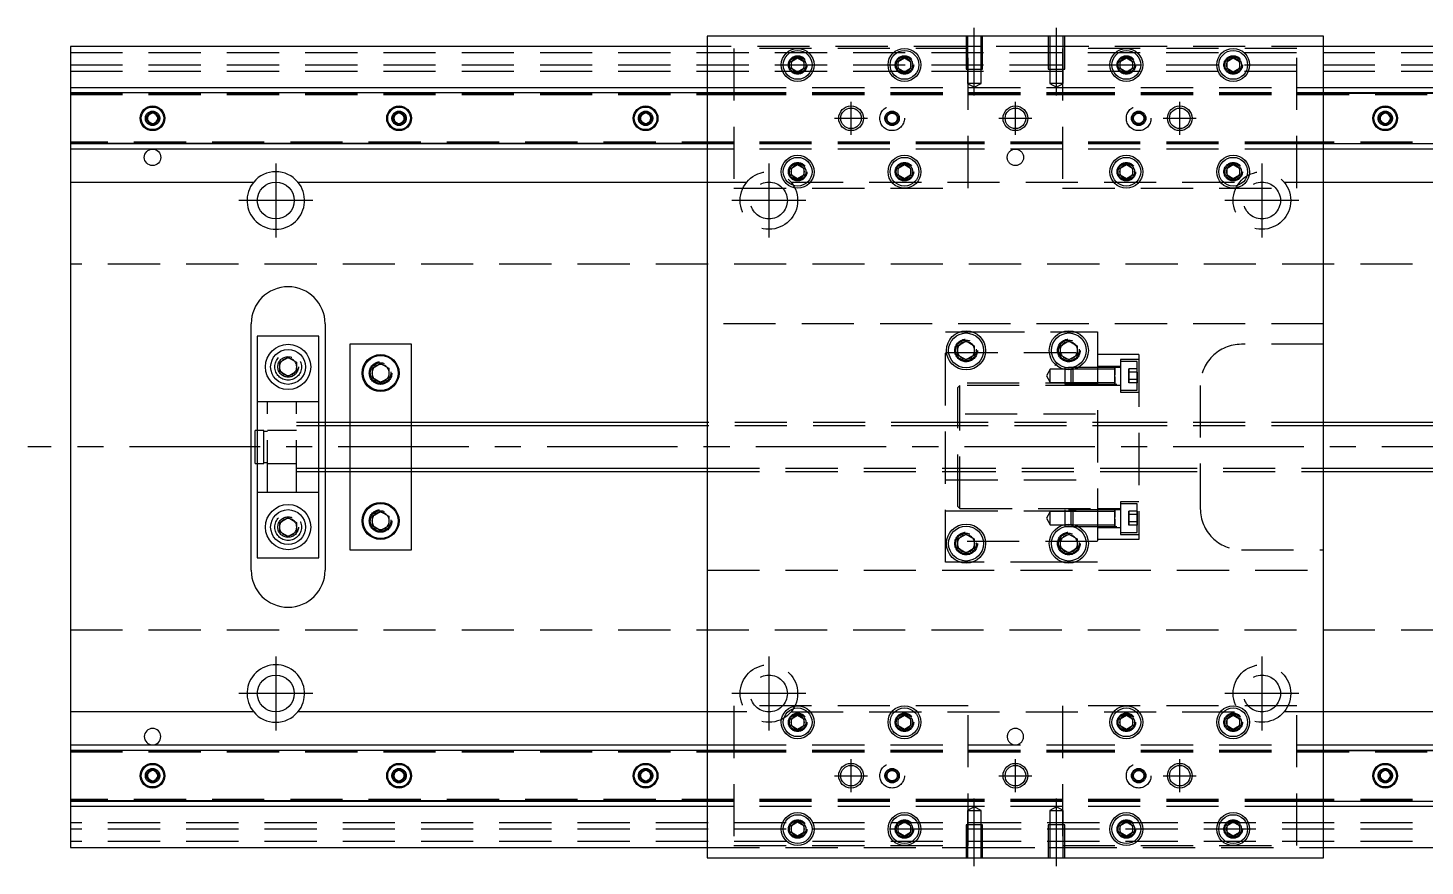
# Model space of a CAD drawing. Extents: x -10 to 660, y -250 to 102.
# Drawn here: x -10.3 to 329.7, y -102 to 102 of the extents above; entities that cross this region are included whole.
import ezdxf

# ---------------------------------------------------------------- set-up
doc = ezdxf.new("R2010")
doc.units = 0
doc.linetypes.add('CENTER', pattern=[50.8, 31.75, -6.35, 6.35, -6.35])
doc.linetypes.add('DASHED', pattern=[19.05, 12.7, -6.35])
doc.layers.get('0').update_dxf_attribs({"linetype": 'CONTINUOUS'})
doc.layers.add('CENTER', color=1, linetype='CENTER')

msp = doc.modelspace()

# ---------------------------------------------------------------- linework, layer by layer
at = {"color": 7, "linetype": 'CONTINUOUS'}
for p, q in [((305, 100), (155, 100)), ((155, 100), (155, -100)), ((305, -100), (305, 100)), ((155, 97.5), (0, 97.5)), ((0, 97.5), (0, 87.5)), ((460, 97.5), (305, 97.5)), ((175.5, 93.866026), (177, 94.73205)), ((175.5, 92.133974), (175.5, 93.866026)), ((177, 91.26795), (175.5, 92.133974)), ((177, 94.73205), (178.5, 93.866026)), ((178.5, 92.133974), (177, 91.26795)), ((178.5, 93.866026), (178.5, 92.133974)), ((201.5, 93.866026), (203, 94.73205)), ((201.5, 92.133974), (201.5, 93.866026)), ((203, 91.26795), (201.5, 92.133974)), ((203, 94.73205), (204.5, 93.866026)), ((204.5, 92.133974), (203, 91.26795)), ((204.5, 93.866026), (204.5, 92.133974)), ((255.5, 93.866026), (257, 94.73205)), ((255.5, 92.133974), (255.5, 93.866026)), ((257, 91.26795), (255.5, 92.133974)), ((257, 94.73205), (258.5, 93.866026)), ((258.5, 92.133974), (257, 91.26795)), ((258.5, 93.866026), (258.5, 92.133974)), ((281.5, 93.866026), (283, 94.73205)), ((281.5, 92.133974), (281.5, 93.866026)), ((283, 91.26795), (281.5, 92.133974)), ((283, 94.73205), (284.5, 93.866026)), ((284.5, 92.133974), (283, 91.26795)), ((284.5, 93.866026), (284.5, 92.133974)), ((0, 87.5), (155, 87.5)), ((0, 87.5), (0, 86.247728)), ((0, 86.247728), (155, 86.247728)), ((0, 86.247728), (0, 73.752272)), ((305, 87.5), (460, 87.5)), ((305, 86.247728), (460, 86.247728)), ((18.75, 80.721688), (20, 81.443376)), ((18.75, 79.278312), (18.75, 80.721688)), ((20, 78.556624), (18.75, 79.278312)), ((20, 81.443376), (21.25, 80.721688)), ((21.25, 79.278312), (20, 78.556624)), ((21.25, 80.721688), (21.25, 79.278312)), ((78.75, 80.721688), (80, 81.443376)), ((78.75, 79.278312), (78.75, 80.721688)), ((80, 78.556624), (78.75, 79.278312)), ((80, 81.443376), (81.25, 80.721688)), ((81.25, 79.278312), (80, 78.556624)), ((81.25, 80.721688), (81.25, 79.278312)), ((138.75, 80.721688), (140, 81.443376)), ((138.75, 79.278312), (138.75, 80.721688)), ((140, 78.556624), (138.75, 79.278312)), ((140, 81.443376), (141.25, 80.721688)), ((141.25, 79.278312), (140, 78.556624)), ((141.25, 80.721688), (141.25, 79.278312)), ((318.75, 80.721688), (320, 81.443376)), ((318.75, 79.278312), (318.75, 80.721688)), ((320, 78.556624), (318.75, 79.278312)), ((320, 81.443376), (321.25, 80.721688)), ((321.25, 79.278312), (320, 78.556624)), ((321.25, 80.721688), (321.25, 79.278312)), ((0, 73.752272), (0, 72.5)), ((155, 73.752272), (0, 73.752272)), ((155, 72.5), (0, 72.5)), ((0, 72.5), (0, 64.5)), ((460, 73.752272), (305, 73.752272)), ((460, 72.5), (305, 72.5)), ((175.5, 67.866026), (177, 68.73205)), ((177, 68.73205), (178.5, 67.866026)), ((201.5, 67.866026), (203, 68.73205)), ((203, 68.73205), (204.5, 67.866026)), ((255.5, 67.866026), (257, 68.73205)), ((257, 68.73205), (258.5, 67.866026)), ((281.5, 67.866026), (283, 68.73205)), ((283, 68.73205), (284.5, 67.866026)), ((175.5, 66.133974), (175.5, 67.866026)), ((177, 65.26795), (175.5, 66.133974)), ((178.5, 66.133974), (177, 65.26795)), ((178.5, 67.866026), (178.5, 66.133974)), ((201.5, 66.133974), (201.5, 67.866026)), ((203, 65.26795), (201.5, 66.133974)), ((204.5, 66.133974), (203, 65.26795)), ((204.5, 67.866026), (204.5, 66.133974)), ((255.5, 66.133974), (255.5, 67.866026)), ((257, 65.26795), (255.5, 66.133974)), ((258.5, 66.133974), (257, 65.26795)), ((258.5, 67.866026), (258.5, 66.133974)), ((281.5, 66.133974), (281.5, 67.866026)), ((283, 65.26795), (281.5, 66.133974)), ((284.5, 66.133974), (283, 65.26795)), ((284.5, 67.866026), (284.5, 66.133974)), ((0, 64.5), (44.638098, 64.5)), ((0, 64.5), (0, -64.5)), ((55.361902, 64.5), (155, 64.5)), ((305, 64.5), (404.638098, 64.5)), ((44, -30), (44, 30)), ((62, 30), (62, 6)), ((60.5, 27), (45.5, 27)), ((45.5, 27), (45.5, -27)), ((60.5, -27), (60.5, 27)), ((68, 25), (68, 6)), ((83, 25), (68, 25)), ((83, 6), (83, 25)), ((216, 24.6547), (218, 25.809402)), ((216, 22.3453), (216, 24.6547)), ((218, 25.809402), (220, 24.6547)), ((220, 24.6547), (220, 22.3453)), ((241, 24.6547), (243, 25.809402)), ((241, 22.3453), (241, 24.6547)), ((243, 25.809402), (245, 24.6547)), ((245, 24.6547), (245, 22.3453)), ((51, 20.6547), (53, 21.809402)), ((51, 18.3453), (51, 20.6547)), ((53, 21.809402), (55, 20.6547)), ((55, 20.6547), (55, 18.3453)), ((218, 21.190598), (216, 22.3453)), ((220, 22.3453), (218, 21.190598)), ((243, 21.190598), (241, 22.3453)), ((245, 22.3453), (243, 21.190598)), ((53, 17.190598), (51, 18.3453)), ((55, 18.3453), (53, 17.190598)), ((73.5, 19.1547), (75.5, 20.309402)), ((73.5, 16.8453), (73.5, 19.1547)), ((75.5, 20.309402), (77.5, 19.1547)), ((77.5, 19.1547), (77.5, 16.8453)), ((75.5, 15.690598), (73.5, 16.8453)), ((77.5, 16.8453), (75.5, 15.690598)), ((45, -4), (45, 4)), ((45.5, 4), (45, 4)), ((155, 6), (60.5, 6)), ((405, 6), (305, 6)), ((45, -4), (45.5, -4)), ((60.5, -6), (155, -6)), ((62, -6), (62, -30)), ((68, -6), (68, -25)), ((83, -25), (83, -6)), ((305, -6), (405, -6)), ((73.5, -16.8453), (75.5, -15.690598)), ((73.5, -19.1547), (73.5, -16.8453)), ((75.5, -15.690598), (77.5, -16.8453)), ((77.5, -16.8453), (77.5, -19.1547)), ((51, -18.3453), (53, -17.190598)), ((51, -20.6547), (51, -18.3453)), ((53, -17.190598), (55, -18.3453)), ((55, -18.3453), (55, -20.6547)), ((75.5, -20.309402), (73.5, -19.1547)), ((77.5, -19.1547), (75.5, -20.309402)), ((53, -21.809402), (51, -20.6547)), ((55, -20.6547), (53, -21.809402)), ((216, -22.3453), (218, -21.190598)), ((216, -24.6547), (216, -22.3453)), ((218, -21.190598), (220, -22.3453)), ((220, -22.3453), (220, -24.6547)), ((241, -22.3453), (243, -21.190598)), ((241, -24.6547), (241, -22.3453)), ((243, -21.190598), (245, -22.3453)), ((245, -22.3453), (245, -24.6547)), ((45.5, -27), (60.5, -27)), ((68, -25), (83, -25)), ((218, -25.809402), (216, -24.6547)), ((220, -24.6547), (218, -25.809402)), ((243, -25.809402), (241, -24.6547)), ((245, -24.6547), (243, -25.809402)), ((0, -64.5), (0, -72.5)), ((44.638098, -64.5), (0, -64.5)), ((155, -64.5), (55.361902, -64.5)), ((404.638098, -64.5), (305, -64.5)), ((175.5, -66.133974), (177, -65.26795)), ((175.5, -67.866026), (175.5, -66.133974)), ((177, -68.73205), (175.5, -67.866026)), ((177, -65.26795), (178.5, -66.133974)), ((178.5, -67.866026), (177, -68.73205)), ((178.5, -66.133974), (178.5, -67.866026)), ((201.5, -66.133974), (203, -65.26795)), ((201.5, -67.866026), (201.5, -66.133974)), ((203, -68.73205), (201.5, -67.866026)), ((203, -65.26795), (204.5, -66.133974)), ((204.5, -67.866026), (203, -68.73205)), ((204.5, -66.133974), (204.5, -67.866026)), ((255.5, -66.133974), (257, -65.26795)), ((255.5, -67.866026), (255.5, -66.133974)), ((257, -68.73205), (255.5, -67.866026)), ((257, -65.26795), (258.5, -66.133974)), ((258.5, -67.866026), (257, -68.73205)), ((258.5, -66.133974), (258.5, -67.866026)), ((281.5, -66.133974), (283, -65.26795)), ((281.5, -67.866026), (281.5, -66.133974)), ((283, -68.73205), (281.5, -67.866026)), ((283, -65.26795), (284.5, -66.133974)), ((284.5, -67.866026), (283, -68.73205)), ((284.5, -66.133974), (284.5, -67.866026)), ((0, -72.5), (155, -72.5)), ((0, -72.5), (0, -73.752272)), ((0, -73.752272), (155, -73.752272)), ((0, -73.752272), (0, -86.247728)), ((305, -72.5), (460, -72.5)), ((305, -73.752272), (460, -73.752272)), ((18.75, -79.278312), (20, -78.556624)), ((18.75, -80.721688), (18.75, -79.278312)), ((20, -81.443376), (18.75, -80.721688)), ((20, -78.556624), (21.25, -79.278312)), ((21.25, -80.721688), (20, -81.443376)), ((21.25, -79.278312), (21.25, -80.721688)), ((78.75, -79.278312), (80, -78.556624)), ((78.75, -80.721688), (78.75, -79.278312)), ((80, -81.443376), (78.75, -80.721688)), ((80, -78.556624), (81.25, -79.278312)), ((81.25, -80.721688), (80, -81.443376)), ((81.25, -79.278312), (81.25, -80.721688)), ((138.75, -79.278312), (140, -78.556624)), ((138.75, -80.721688), (138.75, -79.278312)), ((140, -81.443376), (138.75, -80.721688)), ((140, -78.556624), (141.25, -79.278312)), ((141.25, -80.721688), (140, -81.443376)), ((141.25, -79.278312), (141.25, -80.721688)), ((318.75, -79.278312), (320, -78.556624)), ((318.75, -80.721688), (318.75, -79.278312)), ((320, -81.443376), (318.75, -80.721688)), ((320, -78.556624), (321.25, -79.278312)), ((321.25, -80.721688), (320, -81.443376)), ((321.25, -79.278312), (321.25, -80.721688)), ((155, -86.247728), (0, -86.247728)), ((0, -86.247728), (0, -87.5)), ((155, -87.5), (0, -87.5)), ((0, -87.5), (0, -97.5)), ((460, -86.247728), (305, -86.247728)), ((460, -87.5), (305, -87.5)), ((175.5, -92.133974), (177, -91.26795)), ((177, -91.26795), (178.5, -92.133974)), ((201.5, -92.133974), (203, -91.26795)), ((203, -91.26795), (204.5, -92.133974)), ((255.5, -92.133974), (257, -91.26795)), ((257, -91.26795), (258.5, -92.133974)), ((281.5, -92.133974), (283, -91.26795)), ((283, -91.26795), (284.5, -92.133974)), ((175.5, -93.866026), (175.5, -92.133974)), ((177, -94.73205), (175.5, -93.866026)), ((178.5, -93.866026), (177, -94.73205)), ((178.5, -92.133974), (178.5, -93.866026)), ((201.5, -93.866026), (201.5, -92.133974)), ((203, -94.73205), (201.5, -93.866026)), ((204.5, -93.866026), (203, -94.73205)), ((204.5, -92.133974), (204.5, -93.866026)), ((255.5, -93.866026), (255.5, -92.133974)), ((257, -94.73205), (255.5, -93.866026)), ((258.5, -93.866026), (257, -94.73205)), ((258.5, -92.133974), (258.5, -93.866026)), ((281.5, -93.866026), (281.5, -92.133974)), ((283, -94.73205), (281.5, -93.866026)), ((284.5, -93.866026), (283, -94.73205)), ((284.5, -92.133974), (284.5, -93.866026)), ((0, -97.5), (155, -97.5)), ((305, -97.5), (460, -97.5)), ((155, -100), (305, -100))]:
    msp.add_line(p, q, dxfattribs=at)
at = {"color": 3, "linetype": 'DASHED'}
for p, q in [((218.000006, 100), (218.000006, 92)), ((218.35, 100), (218.35, 92)), ((221.65, 92), (221.65, 100)), ((221.999994, 92), (221.999994, 100)), ((238.000006, 100), (238.000006, 92)), ((238.35, 100), (238.35, 92)), ((241.65, 92), (241.65, 100)), ((241.999994, 92), (241.999994, 100)), ((0, 96), (460, 96)), ((218.000006, 97.5), (155, 97.5)), ((218.5, 97), (161.5, 97)), ((161.5, 97), (161.5, 63)), ((221.999994, 97.5), (218.000006, 97.5)), ((218.5, 63), (218.5, 97)), ((238.000006, 97.5), (221.999994, 97.5)), ((241.999994, 97.5), (238.000006, 97.5)), ((298.5, 97), (241.5, 97)), ((241.5, 97), (241.5, 63)), ((305, 97.5), (241.999994, 97.5)), ((298.5, 63), (298.5, 97)), ((0, 93), (460, 93)), ((175, 93), (175.030168, 93.346066)), ((204.973226, 93.326156), (205, 93)), ((218.000006, 92), (221.999994, 92)), ((218.35, 92), (218.35, 88.5)), ((221.65, 88.5), (221.65, 92)), ((238.000006, 92), (241.999994, 92)), ((238.35, 92), (238.35, 88.5)), ((241.65, 88.5), (241.65, 92)), ((258.973226, 93.326156), (259, 93)), ((281, 93), (281.030168, 93.346066)), ((0, 91.5), (460, 91.5)), ((221.65, 88.5), (218.35, 88.5)), ((218.35, 88.5), (220, 87.547372)), ((220, 87.547372), (221.65, 88.5)), ((241.65, 88.5), (238.35, 88.5)), ((238.35, 88.5), (240, 87.547372)), ((240, 87.547372), (241.65, 88.5)), ((0, 86.1147), (155, 86.1147)), ((0, 86.1), (161.5, 86.1)), ((0, 85.8), (161.5, 85.8)), ((155, 87.5), (161.5, 87.5)), ((155, 86.247728), (161.5, 86.247728)), ((155, 86.1147), (161.5, 86.1147)), ((161.5, 87.5), (218.5, 87.5)), ((161.5, 86.247728), (218.5, 86.247728)), ((161.5, 86.1147), (218.5, 86.1147)), ((161.5, 86.1), (218.5, 86.1)), ((161.5, 85.8), (218.5, 85.8)), ((218.5, 87.5), (241.5, 87.5)), ((218.5, 86.247728), (241.5, 86.247728)), ((218.5, 86.1147), (241.5, 86.1147)), ((218.5, 86.1), (241.5, 86.1)), ((218.5, 85.8), (241.5, 85.8)), ((241.5, 87.5), (298.5, 87.5)), ((241.5, 86.247728), (298.5, 86.247728)), ((241.5, 86.1147), (298.5, 86.1147)), ((241.5, 86.1), (298.5, 86.1)), ((241.5, 86.1), (298.5, 86.1)), ((241.5, 85.8), (298.5, 85.8)), ((241.5, 85.8), (298.5, 85.8)), ((298.5, 87.5), (305, 87.5)), ((298.5, 86.247728), (305, 86.247728)), ((298.5, 86.1147), (305, 86.1147)), ((298.5, 86.1), (460, 86.1)), ((298.5, 85.8), (460, 85.8)), ((305, 86.1147), (460, 86.1147)), ((18.5, 80), (18.516134, 80.21941)), ((81.477374, 80.25955), (81.5, 80)), ((141.477374, 80.25955), (141.5, 80)), ((321.477374, 80.25955), (321.5, 80)), ((161.5, 74.2), (0, 74.2)), ((161.5, 73.9), (0, 73.9)), ((155, 73.8853), (0, 73.8853)), ((161.5, 73.8853), (155, 73.8853)), ((161.5, 73.752272), (155, 73.752272)), ((161.5, 72.5), (155, 72.5)), ((218.5, 74.2), (161.5, 74.2)), ((218.5, 73.9), (161.5, 73.9)), ((218.5, 73.8853), (161.5, 73.8853)), ((218.5, 73.752272), (161.5, 73.752272)), ((218.5, 72.5), (161.5, 72.5)), ((241.5, 74.2), (218.5, 74.2)), ((241.5, 73.9), (218.5, 73.9)), ((241.5, 73.8853), (218.5, 73.8853)), ((241.5, 73.752272), (218.5, 73.752272)), ((241.5, 72.5), (218.5, 72.5)), ((298.5, 74.2), (241.5, 74.2)), ((298.5, 74.2), (241.5, 74.2)), ((298.5, 73.9), (241.5, 73.9)), ((298.5, 73.9), (241.5, 73.9)), ((298.5, 73.8853), (241.5, 73.8853)), ((298.5, 73.752272), (241.5, 73.752272)), ((298.5, 72.5), (241.5, 72.5)), ((460, 74.2), (298.5, 74.2)), ((460, 73.9), (298.5, 73.9)), ((305, 73.8853), (298.5, 73.8853)), ((305, 73.752272), (298.5, 73.752272)), ((305, 72.5), (298.5, 72.5)), ((460, 73.8853), (305, 73.8853)), ((175, 67), (175.030168, 67.346066)), ((204.973226, 67.326156), (205, 67)), ((255, 67), (255.023172, 67.30356)), ((281, 67), (281.030168, 67.346066)), ((155, 64.5), (164.638098, 64.5)), ((161.5, 63), (218.5, 63)), ((175.361903, 64.5), (284.638097, 64.5)), ((241.5, 63), (298.5, 63)), ((295.361902, 64.5), (305, 64.5)), ((460, 44.5), (0, 44.5)), ((305, 30), (155, 30)), ((213, 28), (216.47931, 28)), ((213, -28), (213, 28)), ((216.47931, 28), (219.52069, 28)), ((219.52069, 28), (241.47931, 28)), ((241.47931, 28), (244.52069, 28)), ((244.52069, 28), (250, 28)), ((250, 28), (250, -28)), ((305, 25), (285, 25)), ((213, 23), (250, 23)), ((220.483582, 23.786038), (220.5, 23.5)), ((245.483582, 23.786038), (245.5, 23.5)), ((260, 22.5), (250, 22.5)), ((255.6, 21.320508), (255.6, 13.320508)), ((260, 21.320508), (255.6, 21.320508)), ((259.6, 20.820508), (255.6, 20.820508)), ((259.6, 17.320508), (259.6, 20.820508)), ((259.6, 13.820508), (259.6, 20.820508)), ((260, 22.5), (260, -22.5)), ((50.5, 19.5), (50.512884, 19.753488)), ((77.983582, 18.286038), (78, 18)), ((238.5, 18.970508), (237.547372, 17.320508)), ((237.547372, 17.320508), (238.5, 15.670508)), ((238.5, 15.670508), (238.5, 18.970508)), ((242, 18.970508), (238.5, 18.970508)), ((240.033, 20.25352), (239.6, 19.82052)), ((242, 19.320508), (242, 15.320512)), ((255.6, 19.320508), (242, 19.320508)), ((243.59998, 18.970508), (242, 18.970508)), ((243.95, 19.320508), (243.6, 18.970508)), ((243.6, 15.670508), (243.6, 18.970508)), ((250, 18.970508), (243.6, 18.970508)), ((243.95, 19.320508), (243.95, 15.320508)), ((255.6, 19.570508), (250, 19.570508)), ((254.2, 18.970508), (250.00002, 18.970508)), ((254.2, 19.317772), (254.2, 19.320512)), ((254.2, 19.317772), (254.2, 19.320512)), ((254.2, 17.558724), (254.2, 19.320512)), ((254.2, 17.546922), (254.2, 19.320512)), ((254.2, 19.320508), (254.2, 18.735832)), ((254.2, 19.316952), (254.2, 19.320508)), ((254.2, 19.320508), (254.2, 18.735832)), ((254.2, 17.558724), (254.2, 19.317772)), ((254.2, 17.546922), (254.2, 19.317772)), ((254.2, 18.735834), (254.2, 19.316952)), ((254.2, 18.602798), (254.2, 18.970508)), ((254.2, 18.602798), (254.2, 18.970508)), ((254.2, 15.905184), (254.2, 18.735834)), ((254.2, 18.735832), (254.2, 17.565218)), ((254.2, 16.038218), (254.2, 18.602798)), ((254.2, 17.453552), (254.2, 18.602798)), ((254.2, 15.905446), (254.2, 17.460554)), ((254.2, 15.320502), (254.2, 17.460554)), ((254.2, 15.320502), (254.2, 17.180462)), ((254.2, 17.101092), (254.2, 15.90545)), ((257.6, 18.186534), (257.6, 19.052558)), ((257.6, 19.052558), (257.6, 18.186534)), ((259.6, 19.052558), (257.6, 19.052558)), ((259.6, 18.186534), (257.6, 18.186534)), ((257.6, 16.454482), (257.6, 18.186534)), ((257.6, 18.186534), (257.6, 16.454482)), ((259.6, 16.454482), (259.6, 18.186534)), ((259.6, 18.186534), (259.6, 16.454482)), ((259.6, 13.820508), (259.6, 17.320508)), ((250, 15.5), (213, 15.5)), ((216.5, 15), (216, 14.5)), ((216, -14.5), (216, 14.5)), ((216.5, -15), (216.5, 15)), ((250, 15), (216.5, 15)), ((238.5, 15.670508), (242, 15.670508)), ((242, 15.670508), (243.59998, 15.670508)), ((242, 15.320512), (255.6, 15.320512)), ((243.6, 15.670508), (244.430456, 15.670508)), ((243.6, 15.670508), (243.95, 15.320508)), ((244.430456, 15.670508), (250, 15.670508)), ((250, 15.070508), (255.6, 15.070508)), ((250.00002, 15.670508), (254.2, 15.670508)), ((254.2, 15.670508), (254.2, 16.038218)), ((254.2, 15.670508), (254.2, 16.038218)), ((254.2, 15.90545), (254.2, 15.320508)), ((254.2, 15.323244), (254.2, 15.905446)), ((254.2, 15.320508), (254.2, 15.905184)), ((255.6, 13.820508), (259.6, 13.820508)), ((259.6, 16.454482), (257.6, 16.454482)), ((257.6, 15.588458), (257.6, 16.454482)), ((257.6, 16.454482), (257.6, 15.588458)), ((259.6, 15.588458), (257.6, 15.588458)), ((259.6, 15.588458), (259.6, 16.454482)), ((259.6, 16.454482), (259.6, 15.588458)), ((275, 15), (275, -15)), ((48, 11), (45.5, 11)), ((48, -11), (48, 11)), ((55, 11), (48, 11)), ((55, -11), (55, 11)), ((60.5, 11), (55, 11)), ((255.6, 13.320508), (260, 13.320508)), ((249.5, 8), (213, 8)), ((47.1, 4), (45.5, 4)), ((47.1, -4), (47.1, 4)), ((48, 3.8), (47.1, 3.8)), ((55, 4), (48, 4)), ((60.5, 6), (55, 6)), ((60.5, 5.125), (55, 5.125)), ((62, 6), (62, 5.125)), ((62, 5.125), (62, -5.125)), ((68, 6), (68, 5.125)), ((68, 5.125), (68, -5.125)), ((83, 5.125), (83, 6)), ((83, -5.125), (83, 5.125)), ((212.5, 6), (155, 6)), ((212.5, 5.125), (155, 5.125)), ((261.5, 6), (212.5, 6)), ((261.5, 5.125), (212.5, 5.125)), ((305, 6), (261.5, 6)), ((305, 5.125), (261.5, 5.125)), ((45.5, -4), (47.1, -4)), ((47.1, -3.8), (48, -3.8)), ((48, -4), (55, -4)), ((55, -5.125), (60.5, -5.125)), ((55, -6), (60.5, -6)), ((62, -5.125), (62, -6)), ((68, -5.125), (68, -6)), ((83, -6), (83, -5.125)), ((155, -5.125), (212.5, -5.125)), ((155, -6), (212.5, -6)), ((212.5, -5.125), (261.5, -5.125)), ((212.5, -6), (261.5, -6)), ((261.5, -5.125), (305, -5.125)), ((261.5, -6), (305, -6)), ((213, -8), (249.5, -8)), ((45.5, -11), (48, -11)), ((48, -11), (55, -11)), ((55, -11), (60.5, -11)), ((255.6, -13.320508), (255.6, -21.320508)), ((260, -13.320508), (255.6, -13.320508)), ((213, -15.5), (250, -15.5)), ((216, -14.5), (216.5, -15)), ((216.5, -15), (250, -15)), ((238.5, -15.670508), (237.547372, -17.320508)), ((238.5, -18.970508), (238.5, -15.670508)), ((242, -15.670508), (238.5, -15.670508)), ((242, -15.320508), (242, -19.320504)), ((255.6, -15.320508), (242, -15.320508)), ((243.59998, -15.670508), (242, -15.670508)), ((243.95, -15.320508), (243.6, -15.670508)), ((243.6, -18.970508), (243.6, -15.670508)), ((250, -15.670508), (243.6, -15.670508)), ((243.95, -15.320508), (243.95, -19.320508)), ((255.6, -15.070508), (250, -15.070508)), ((254.2, -15.670508), (250.00002, -15.670508)), ((254.2, -15.323244), (254.2, -15.320504)), ((254.2, -15.323244), (254.2, -15.320504)), ((254.2, -17.082292), (254.2, -15.320504)), ((254.2, -17.094094), (254.2, -15.320504)), ((254.2, -15.320508), (254.2, -15.905184)), ((254.2, -15.324064), (254.2, -15.320508)), ((254.2, -15.320508), (254.2, -15.905184)), ((254.2, -17.082292), (254.2, -15.323244)), ((254.2, -17.094094), (254.2, -15.323244)), ((254.2, -15.905182), (254.2, -15.324064)), ((254.2, -16.038218), (254.2, -15.670508)), ((254.2, -16.038218), (254.2, -15.670508)), ((254.2, -18.735832), (254.2, -15.905182)), ((254.2, -15.905184), (254.2, -17.075798)), ((254.2, -18.602798), (254.2, -16.038218)), ((254.2, -17.187464), (254.2, -16.038218)), ((255.6, -13.820508), (255.6, -20.820508)), ((255.6, -13.820508), (255.6, -17.320508)), ((259.6, -13.820508), (255.6, -13.820508)), ((255.6, -15.320508), (255.6, -17.320508)), ((255.6, -15.320508), (255.6, -19.320508)), ((257.6, -16.454482), (257.6, -15.588458)), ((257.6, -15.588458), (257.6, -16.454482)), ((259.6, -15.588458), (257.6, -15.588458)), ((259.6, -16.454482), (257.6, -16.454482)), ((257.6, -18.186534), (257.6, -16.454482)), ((257.6, -16.454482), (257.6, -18.186534)), ((259.6, -17.320508), (259.6, -13.820508)), ((259.6, -20.820508), (259.6, -13.820508)), ((259.6, -16.454482), (259.6, -15.588458)), ((259.6, -15.588458), (259.6, -16.454482)), ((259.6, -18.186534), (259.6, -16.454482)), ((259.6, -16.454482), (259.6, -18.186534)), ((50.5, -19.5), (50.512884, -19.246512)), ((77.983582, -17.713962), (78, -18)), ((237.547372, -17.320508), (238.5, -18.970508)), ((238.5, -18.970508), (242, -18.970508)), ((242, -18.970508), (243.59998, -18.970508)), ((242, -19.320504), (255.6, -19.320504)), ((243.6, -18.970508), (244.430456, -18.970508)), ((243.6, -18.970508), (243.95, -19.320508)), ((244.430456, -18.970508), (250, -18.970508)), ((250, -19.570508), (255.6, -19.570508)), ((250.00002, -18.970508), (254.2, -18.970508)), ((254.2, -18.73557), (254.2, -17.180462)), ((254.2, -19.320514), (254.2, -17.180462)), ((254.2, -19.320514), (254.2, -17.460554)), ((254.2, -17.539924), (254.2, -18.735566)), ((254.2, -18.970508), (254.2, -18.602798)), ((254.2, -18.970508), (254.2, -18.602798)), ((254.2, -18.735566), (254.2, -19.320508)), ((254.2, -19.317772), (254.2, -18.73557)), ((254.2, -19.320508), (254.2, -18.735832)), ((259.6, -18.186534), (257.6, -18.186534)), ((257.6, -19.052558), (257.6, -18.186534)), ((257.6, -18.186534), (257.6, -19.052558)), ((259.6, -19.052558), (257.6, -19.052558)), ((259.6, -20.820508), (259.6, -17.320508)), ((259.6, -19.052558), (259.6, -18.186534)), ((259.6, -18.186534), (259.6, -19.052558)), ((250, -23), (213, -23)), ((220.483582, -23.213962), (220.5, -23.5)), ((245.483582, -23.213962), (245.5, -23.5)), ((260, -22.5), (250, -22.5)), ((255.6, -20.820508), (259.6, -20.820508)), ((255.6, -21.320508), (260, -21.320508)), ((285, -25), (305, -25)), ((155, -30), (305, -30)), ((216.47931, -28), (213, -28)), ((219.52069, -28), (216.47931, -28)), ((241.47931, -28), (219.52069, -28)), ((244.52069, -28), (241.47931, -28)), ((250, -28), (244.52069, -28)), ((0, -44.5), (460, -44.5)), ((164.638098, -64.5), (155, -64.5)), ((218.5, -63), (161.5, -63)), ((161.5, -63), (161.5, -97)), ((175.361903, -64.5), (284.638097, -64.5)), ((218.5, -97), (218.5, -63)), ((298.5, -63), (241.5, -63)), ((241.5, -63), (241.5, -97)), ((305, -64.5), (295.361902, -64.5)), ((298.5, -97), (298.5, -63)), ((175, -67), (175.030168, -66.653934)), ((201, -67), (201.023172, -66.69644)), ((255, -67), (255.023172, -66.69644)), ((281, -67), (281.030168, -66.653934)), ((0, -73.8853), (155, -73.8853)), ((0, -73.9), (161.5, -73.9)), ((0, -74.2), (161.5, -74.2)), ((155, -72.5), (161.5, -72.5)), ((155, -73.752272), (161.5, -73.752272)), ((155, -73.8853), (161.5, -73.8853)), ((161.5, -72.5), (218.5, -72.5)), ((161.5, -73.752272), (218.5, -73.752272)), ((161.5, -73.8853), (218.5, -73.8853)), ((161.5, -73.9), (218.5, -73.9)), ((161.5, -74.2), (218.5, -74.2)), ((218.5, -72.5), (241.5, -72.5)), ((218.5, -73.752272), (241.5, -73.752272)), ((218.5, -73.8853), (241.5, -73.8853)), ((218.5, -73.9), (241.5, -73.9)), ((218.5, -74.2), (241.5, -74.2)), ((241.5, -72.5), (298.5, -72.5)), ((241.5, -73.752272), (298.5, -73.752272)), ((241.5, -73.8853), (298.5, -73.8853)), ((241.5, -73.9), (298.5, -73.9)), ((241.5, -73.9), (298.5, -73.9)), ((241.5, -74.2), (298.5, -74.2)), ((241.5, -74.2), (298.5, -74.2)), ((298.5, -72.5), (305, -72.5)), ((298.5, -73.752272), (305, -73.752272)), ((298.5, -73.8853), (305, -73.8853)), ((298.5, -73.9), (460, -73.9)), ((298.5, -74.2), (460, -74.2)), ((305, -73.8853), (460, -73.8853)), ((18.5, -80), (18.516134, -79.78059)), ((81.477374, -79.74045), (81.5, -80)), ((141.477374, -79.74045), (141.5, -80)), ((321.477374, -79.74045), (321.5, -80)), ((161.5, -85.8), (0, -85.8)), ((161.5, -86.1), (0, -86.1)), ((155, -86.1147), (0, -86.1147)), ((161.5, -86.1147), (155, -86.1147)), ((161.5, -86.247728), (155, -86.247728)), ((161.5, -87.5), (155, -87.5)), ((218.5, -85.8), (161.5, -85.8)), ((218.5, -86.1), (161.5, -86.1)), ((218.5, -86.1147), (161.5, -86.1147)), ((218.5, -86.247728), (161.5, -86.247728)), ((218.5, -87.5), (161.5, -87.5)), ((220, -87.547372), (218.35, -88.5)), ((241.5, -85.8), (218.5, -85.8)), ((241.5, -86.1), (218.5, -86.1)), ((241.5, -86.1147), (218.5, -86.1147)), ((241.5, -86.247728), (218.5, -86.247728)), ((241.5, -87.5), (218.5, -87.5)), ((221.65, -88.5), (220, -87.547372)), ((240, -87.547372), (238.35, -88.5)), ((241.65, -88.5), (240, -87.547372)), ((298.5, -85.8), (241.5, -85.8)), ((298.5, -85.8), (241.5, -85.8)), ((298.5, -86.1), (241.5, -86.1)), ((298.5, -86.1), (241.5, -86.1)), ((298.5, -86.1147), (241.5, -86.1147)), ((298.5, -86.247728), (241.5, -86.247728)), ((298.5, -87.5), (241.5, -87.5)), ((460, -85.8), (298.5, -85.8)), ((460, -86.1), (298.5, -86.1)), ((305, -86.1147), (298.5, -86.1147)), ((305, -86.247728), (298.5, -86.247728)), ((305, -87.5), (298.5, -87.5)), ((460, -86.1147), (305, -86.1147)), ((460, -91.5), (0, -91.5)), ((218.35, -88.5), (220, -88.5)), ((218.35, -88.5), (218.35, -92)), ((220, -88.5), (221.65, -88.5)), ((221.65, -92), (221.65, -88.5)), ((238.35, -88.5), (240, -88.5)), ((238.35, -88.5), (238.35, -92)), ((240, -88.5), (241.65, -88.5)), ((241.65, -92), (241.65, -88.5)), ((460, -93), (0, -93)), ((178.973226, -92.673844), (179, -93)), ((201, -93), (201.023172, -92.69644)), ((221.999994, -92), (218.000006, -92)), ((218.000006, -92), (218.000006, -100)), ((218.35, -92), (218.35, -100)), ((221.65, -100), (221.65, -92)), ((221.999994, -100), (221.999994, -92)), ((241.999994, -92), (238.000006, -92)), ((238.000006, -92), (238.000006, -100)), ((238.35, -92), (238.35, -100)), ((241.65, -100), (241.65, -92)), ((241.999994, -100), (241.999994, -92)), ((255, -93), (255.023172, -92.69644)), ((281, -93), (281.030168, -92.653934)), ((460, -96), (0, -96)), ((155, -97.5), (218.000006, -97.5)), ((161.5, -97), (218.5, -97)), ((218.000006, -97.5), (221.999994, -97.5)), ((221.999994, -97.5), (238.000006, -97.5)), ((238.000006, -97.5), (241.999994, -97.5)), ((241.5, -97), (298.5, -97)), ((241.999994, -97.5), (305, -97.5))]:
    msp.add_line(p, q, dxfattribs=at)
at = {"color": 3, "linetype": 'CONTINUOUS'}
for p, q in [((155, 5.125), (60.5, 5.125)), ((405, 5.125), (305, 5.125)), ((60.5, -5.125), (155, -5.125)), ((305, -5.125), (405, -5.125))]:
    msp.add_line(p, q, dxfattribs=at)
at = {"color": 7, "linetype": 'CONTINUOUS'}
for centre, radius in [((177, 93), 4), ((177, 93), 3.5), ((203, 93), 4), ((203, 93), 3.5), ((257, 93), 4), ((257, 93), 3.5), ((283, 93), 4), ((283, 93), 3.5), ((20, 80), 3), ((20, 80), 2.75), ((80, 80), 3), ((80, 80), 2.75), ((140, 80), 3), ((140, 80), 2.75), ((190, 80), 2.5), ((230, 80), 3), ((230, 80), 2.5), ((270, 80), 2.5), ((320, 80), 3), ((320, 80), 2.75), ((20, 70.5), 2), ((177, 67), 4), ((177, 67), 3.5), ((203, 67), 4), ((203, 67), 3.5), ((257, 67), 4), ((257, 67), 3.5), ((283, 67), 4), ((283, 67), 3.5), ((50, 60), 4.5), ((218, 23.5), 4.75), ((218, 23.5), 4.25), ((243, 23.5), 4.75), ((243, 23.5), 4.25), ((53, 19.5), 5.5), ((53, 19.5), 4.25), ((75.5, 18), 4.5), ((75.5, 18), 4.25), ((75.5, -18), 4.5), ((53, -19.5), 5.5), ((53, -19.5), 4.25), ((75.5, -18), 4.25), ((218, -23.5), 4.75), ((218, -23.5), 4.25), ((243, -23.5), 4.75), ((243, -23.5), 4.25), ((50, -60), 4.5), ((177, -67), 4), ((177, -67), 3.5), ((203, -67), 4), ((203, -67), 3.5), ((257, -67), 4), ((257, -67), 3.5), ((283, -67), 4), ((283, -67), 3.5), ((20, -80), 3), ((20, -80), 2.75), ((80, -80), 3), ((80, -80), 2.75), ((140, -80), 3), ((140, -80), 2.75), ((190, -80), 2.5), ((230, -80), 3), ((230, -80), 2.5), ((270, -80), 2.5), ((320, -80), 3), ((320, -80), 2.75), ((177, -93), 4), ((177, -93), 3.5), ((203, -93), 4), ((203, -93), 3.5), ((257, -93), 4), ((257, -93), 3.5), ((283, -93), 4), ((283, -93), 3.5)]:
    msp.add_circle(centre, radius, dxfattribs=at)
at = {"color": 3, "linetype": 'DASHED'}
for centre, radius in [((177, 93), 2.25), ((203, 93), 2.25), ((257, 93), 2.25), ((283, 93), 2.25), ((177, 93), 2), ((203, 93), 2), ((257, 93), 2), ((283, 93), 2), ((20, 80), 1.75), ((80, 80), 1.75), ((140, 80), 1.75), ((200, 80), 3), ((200, 80), 1.75), ((260, 80), 3), ((260, 80), 1.75), ((320, 80), 1.75), ((20, 80), 1.5), ((80, 80), 1.5), ((140, 80), 1.5), ((200, 80), 1.5), ((200, 80), 1.25), ((260, 80), 1.5), ((260, 80), 1.25), ((320, 80), 1.5), ((230, 70.5), 2), ((177, 67), 2.25), ((177, 67), 2), ((203, 67), 2.25), ((203, 67), 2), ((257, 67), 2.25), ((257, 67), 2), ((283, 67), 2.25), ((283, 67), 2), ((170, 60), 7), ((290, 60), 7), ((170, 60), 4.5), ((290, 60), 4.5), ((218, 23.5), 2.75), ((218, 23.5), 2.5), ((243, 23.5), 2.75), ((243, 23.5), 2.5), ((53, 19.5), 3.25), ((53, 19.5), 2.5), ((75.5, 18), 2.75), ((75.5, 18), 2.5), ((53, -19.5), 3.25), ((53, -19.5), 2.5), ((75.5, -18), 2.75), ((75.5, -18), 2.5), ((218, -23.5), 2.75), ((218, -23.5), 2.5), ((243, -23.5), 2.75), ((243, -23.5), 2.5), ((170, -60), 7), ((290, -60), 7), ((170, -60), 4.5), ((290, -60), 4.5), ((177, -67), 2.25), ((177, -67), 2), ((203, -67), 2.25), ((203, -67), 2), ((257, -67), 2.25), ((257, -67), 2), ((283, -67), 2.25), ((283, -67), 2), ((200, -80), 3), ((260, -80), 3), ((20, -80), 1.75), ((20, -80), 1.5), ((80, -80), 1.75), ((80, -80), 1.5), ((140, -80), 1.75), ((140, -80), 1.5), ((200, -80), 1.75), ((200, -80), 1.5), ((200, -80), 1.25), ((260, -80), 1.75), ((260, -80), 1.5), ((260, -80), 1.25), ((320, -80), 1.75), ((320, -80), 1.5), ((177, -93), 2.25), ((177, -93), 2), ((203, -93), 2.25), ((203, -93), 2), ((257, -93), 2.25), ((257, -93), 2), ((283, -93), 2.25), ((283, -93), 2)]:
    msp.add_circle(centre, radius, dxfattribs=at)
at = {"color": 3, "linetype": 'CONTINUOUS'}
for centre in [(190, 80), (270, 80), (190, -80), (270, -80)]:
    msp.add_circle(centre, 3, dxfattribs=at)
at = {"color": 7, "linetype": 'CONTINUOUS'}
for centre, radius, start, end in [((177, 93), 1.65, 155.380023, 180), ((177, 93), 1.65, 180, 204.619977), ((177, 93), 1.65, 144.619977, 155.380023), ((177, 93), 1.65, 204.619977, 215.380023), ((177, 93), 1.65, 95.380023, 144.619977), ((177, 93), 1.65, 215.380023, 264.619977), ((177, 93), 1.65, 84.619977, 95.380023), ((177, 93), 1.65, 35.380023, 84.619977), ((177, 93), 1.65, 275.380023, 324.619977), ((177, 93), 1.65, 24.619977, 35.380023), ((177, 93), 1.65, 324.619977, 335.380023), ((177, 93), 1.65, 335.380023, 24.619977), ((203, 93), 1.65, 155.380023, 180), ((203, 93), 1.65, 180, 204.619977), ((203, 93), 1.65, 144.619977, 155.380023), ((203, 93), 1.65, 204.619977, 215.380023), ((203, 93), 1.65, 95.380023, 144.619977), ((203, 93), 1.65, 215.380023, 264.619977), ((203, 93), 1.65, 84.619977, 95.380023), ((203, 93), 1.65, 35.380023, 84.619977), ((203, 93), 1.65, 275.380023, 324.619977), ((203, 93), 1.65, 24.619977, 35.380023), ((203, 93), 1.65, 324.619977, 335.380023), ((203, 93), 1.65, 335.380023, 24.619977), ((257, 93), 1.65, 155.380023, 180), ((257, 93), 1.65, 180, 204.619977), ((257, 93), 1.65, 144.619977, 155.380023), ((257, 93), 1.65, 204.619977, 215.380023), ((257, 93), 1.65, 95.380023, 144.619977), ((257, 93), 1.65, 215.380023, 264.619977), ((257, 93), 1.65, 84.619977, 95.380023), ((257, 93), 1.65, 35.380023, 84.619977), ((257, 93), 1.65, 275.380023, 324.619977), ((257, 93), 1.65, 24.619977, 35.380023), ((257, 93), 1.65, 324.619977, 335.380023), ((257, 93), 1.65, 335.380023, 24.619977), ((283, 93), 1.65, 155.380023, 180), ((283, 93), 1.65, 180, 204.619977), ((283, 93), 1.65, 144.619977, 155.380023), ((283, 93), 1.65, 204.619977, 215.380023), ((283, 93), 1.65, 95.380023, 144.619977), ((283, 93), 1.65, 215.380023, 264.619977), ((283, 93), 1.65, 84.619977, 95.380023), ((283, 93), 1.65, 35.380023, 84.619977), ((283, 93), 1.65, 275.380023, 324.619977), ((283, 93), 1.65, 24.619977, 35.380023), ((283, 93), 1.65, 324.619977, 335.380023), ((283, 93), 1.65, 335.380023, 24.619977), ((177, 93), 1.65, 264.619977, 275.380023), ((203, 93), 1.65, 264.619977, 275.380023), ((257, 93), 1.65, 264.619977, 275.380023), ((283, 93), 1.65, 264.619977, 275.380023), ((20, 80), 1.25, 120, 180), ((20, 80), 1.25, 180, 240), ((20, 80), 1.25, 60, 120), ((20, 80), 1.25, 240, 300), ((20, 80), 1.25, 0, 60), ((20, 80), 1.25, 300, 0), ((80, 80), 1.25, 120, 180), ((80, 80), 1.25, 180, 240), ((80, 80), 1.25, 60, 120), ((80, 80), 1.25, 240, 300), ((80, 80), 1.25, 0, 60), ((80, 80), 1.25, 300, 0), ((140, 80), 1.25, 120, 180), ((140, 80), 1.25, 180, 240), ((140, 80), 1.25, 60, 120), ((140, 80), 1.25, 240, 300), ((140, 80), 1.25, 0, 60), ((140, 80), 1.25, 300, 0), ((320, 80), 1.25, 120, 180), ((320, 80), 1.25, 180, 240), ((320, 80), 1.25, 60, 120), ((320, 80), 1.25, 240, 300), ((320, 80), 1.25, 0, 60), ((320, 80), 1.25, 300, 0), ((177, 67), 1.65, 95.380023, 144.619977), ((177, 67), 1.65, 84.619977, 95.380023), ((177, 67), 1.65, 35.380023, 84.619977), ((203, 67), 1.65, 95.380023, 144.619977), ((203, 67), 1.65, 84.619977, 95.380023), ((203, 67), 1.65, 35.380023, 84.619977), ((257, 67), 1.65, 95.380023, 144.619977), ((257, 67), 1.65, 84.619977, 95.380023), ((257, 67), 1.65, 35.380023, 84.619977), ((283, 67), 1.65, 95.380023, 144.619977), ((283, 67), 1.65, 84.619977, 95.380023), ((283, 67), 1.65, 35.380023, 84.619977), ((50, 60), 7, 40.005201, 139.994799), ((177, 67), 1.65, 155.380023, 180), ((177, 67), 1.65, 180, 204.619977), ((177, 67), 1.65, 144.619977, 155.380023), ((177, 67), 1.65, 204.619977, 215.380023), ((177, 67), 1.65, 215.380023, 264.619977), ((177, 67), 1.65, 264.619977, 275.380023), ((177, 67), 1.65, 275.380023, 324.619977), ((177, 67), 1.65, 24.619977, 35.380023), ((177, 67), 1.65, 324.619977, 335.380023), ((177, 67), 1.65, 335.380023, 24.619977), ((203, 67), 1.65, 155.380023, 180), ((203, 67), 1.65, 180, 204.619977), ((203, 67), 1.65, 144.619977, 155.380023), ((203, 67), 1.65, 204.619977, 215.380023), ((203, 67), 1.65, 215.380023, 264.619977), ((203, 67), 1.65, 264.619977, 275.380023), ((203, 67), 1.65, 275.380023, 324.619977), ((203, 67), 1.65, 24.619977, 35.380023), ((203, 67), 1.65, 324.619977, 335.380023), ((203, 67), 1.65, 335.380023, 24.619977), ((257, 67), 1.65, 155.380023, 180), ((257, 67), 1.65, 180, 204.619977), ((257, 67), 1.65, 144.619977, 155.380023), ((257, 67), 1.65, 204.619977, 215.380023), ((257, 67), 1.65, 215.380023, 264.619977), ((257, 67), 1.65, 264.619977, 275.380023), ((257, 67), 1.65, 275.380023, 324.619977), ((257, 67), 1.65, 24.619977, 35.380023), ((257, 67), 1.65, 324.619977, 335.380023), ((257, 67), 1.65, 335.380023, 24.619977), ((283, 67), 1.65, 155.380023, 180), ((283, 67), 1.65, 180, 204.619977), ((283, 67), 1.65, 144.619977, 155.380023), ((283, 67), 1.65, 204.619977, 215.380023), ((283, 67), 1.65, 215.380023, 264.619977), ((283, 67), 1.65, 264.619977, 275.380023), ((283, 67), 1.65, 275.380023, 324.619977), ((283, 67), 1.65, 24.619977, 35.380023), ((283, 67), 1.65, 324.619977, 335.380023), ((283, 67), 1.65, 335.380023, 24.619977), ((50, 60), 7, 139.994799, 40.005201), ((53, 30), 9, 90, 180), ((53, 30), 9, 0, 90), ((218, 23.5), 2.1, 162.24721, 180), ((218, 23.5), 2.1, 137.75279, 162.24721), ((218, 23.5), 2.1, 102.24721, 137.75279), ((218, 23.5), 2.1, 77.75279, 102.24721), ((218, 23.5), 2.1, 42.24721, 77.75279), ((218, 23.5), 2.1, 17.75279, 42.24721), ((218, 23.5), 2.1, 342.24721, 17.75279), ((243, 23.5), 2.1, 162.24721, 180), ((243, 23.5), 2.1, 137.75279, 162.24721), ((243, 23.5), 2.1, 102.24721, 137.75279), ((243, 23.5), 2.1, 77.75279, 102.24721), ((243, 23.5), 2.1, 42.24721, 77.75279), ((243, 23.5), 2.1, 17.75279, 42.24721), ((243, 23.5), 2.1, 342.24721, 17.75279), ((53, 19.5), 2.1, 137.75279, 162.24721), ((53, 19.5), 2.1, 102.24721, 137.75279), ((53, 19.5), 2.1, 77.75279, 102.24721), ((53, 19.5), 2.1, 42.24721, 77.75279), ((53, 19.5), 2.1, 17.75279, 42.24721), ((218, 23.5), 2.1, 180, 197.75279), ((218, 23.5), 2.1, 197.75279, 222.24721), ((218, 23.5), 2.1, 222.24721, 257.75279), ((218, 23.5), 2.1, 257.75279, 282.24721), ((218, 23.5), 2.1, 282.24721, 317.75279), ((218, 23.5), 2.1, 317.75279, 342.24721), ((243, 23.5), 2.1, 180, 197.75279), ((243, 23.5), 2.1, 197.75279, 222.24721), ((243, 23.5), 2.1, 222.24721, 257.75279), ((243, 23.5), 2.1, 257.75279, 282.24721), ((243, 23.5), 2.1, 282.24721, 317.75279), ((243, 23.5), 2.1, 317.75279, 342.24721), ((53, 19.5), 2.1, 162.24721, 180), ((53, 19.5), 2.1, 180, 197.75279), ((53, 19.5), 2.1, 197.75279, 222.24721), ((53, 19.5), 2.1, 222.24721, 257.75279), ((53, 19.5), 2.1, 257.75279, 282.24721), ((53, 19.5), 2.1, 282.24721, 317.75279), ((53, 19.5), 2.1, 317.75279, 342.24721), ((53, 19.5), 2.1, 342.24721, 17.75279), ((75.5, 18), 2.1, 162.24721, 180), ((75.5, 18), 2.1, 180, 197.75279), ((75.5, 18), 2.1, 137.75279, 162.24721), ((75.5, 18), 2.1, 197.75279, 222.24721), ((75.5, 18), 2.1, 102.24721, 137.75279), ((75.5, 18), 2.1, 77.75279, 102.24721), ((75.5, 18), 2.1, 42.24721, 77.75279), ((75.5, 18), 2.1, 17.75279, 42.24721), ((75.5, 18), 2.1, 317.75279, 342.24721), ((75.5, 18), 2.1, 342.24721, 17.75279), ((75.5, 18), 2.1, 222.24721, 257.75279), ((75.5, 18), 2.1, 257.75279, 282.24721), ((75.5, 18), 2.1, 282.24721, 317.75279), ((75.5, -18), 2.1, 137.75279, 162.24721), ((75.5, -18), 2.1, 102.24721, 137.75279), ((75.5, -18), 2.1, 77.75279, 102.24721), ((75.5, -18), 2.1, 42.24721, 77.75279), ((75.5, -18), 2.1, 17.75279, 42.24721), ((53, -19.5), 2.1, 162.24721, 180), ((53, -19.5), 2.1, 180, 197.75279), ((53, -19.5), 2.1, 137.75279, 162.24721), ((53, -19.5), 2.1, 197.75279, 222.24721), ((53, -19.5), 2.1, 102.24721, 137.75279), ((53, -19.5), 2.1, 77.75279, 102.24721), ((53, -19.5), 2.1, 42.24721, 77.75279), ((53, -19.5), 2.1, 17.75279, 42.24721), ((53, -19.5), 2.1, 317.75279, 342.24721), ((53, -19.5), 2.1, 342.24721, 17.75279), ((75.5, -18), 2.1, 162.24721, 180), ((75.5, -18), 2.1, 180, 197.75279), ((75.5, -18), 2.1, 197.75279, 222.24721), ((75.5, -18), 2.1, 222.24721, 257.75279), ((75.5, -18), 2.1, 257.75279, 282.24721), ((75.5, -18), 2.1, 282.24721, 317.75279), ((75.5, -18), 2.1, 317.75279, 342.24721), ((75.5, -18), 2.1, 342.24721, 17.75279), ((53, -19.5), 2.1, 222.24721, 257.75279), ((53, -19.5), 2.1, 257.75279, 282.24721), ((53, -19.5), 2.1, 282.24721, 317.75279), ((218, -23.5), 2.1, 162.24721, 180), ((218, -23.5), 2.1, 180, 197.75279), ((218, -23.5), 2.1, 137.75279, 162.24721), ((218, -23.5), 2.1, 102.24721, 137.75279), ((218, -23.5), 2.1, 77.75279, 102.24721), ((218, -23.5), 2.1, 42.24721, 77.75279), ((218, -23.5), 2.1, 17.75279, 42.24721), ((218, -23.5), 2.1, 342.24721, 17.75279), ((243, -23.5), 2.1, 162.24721, 180), ((243, -23.5), 2.1, 180, 197.75279), ((243, -23.5), 2.1, 137.75279, 162.24721), ((243, -23.5), 2.1, 102.24721, 137.75279), ((243, -23.5), 2.1, 77.75279, 102.24721), ((243, -23.5), 2.1, 42.24721, 77.75279), ((243, -23.5), 2.1, 17.75279, 42.24721), ((243, -23.5), 2.1, 342.24721, 17.75279), ((218, -23.5), 2.1, 197.75279, 222.24721), ((218, -23.5), 2.1, 222.24721, 257.75279), ((218, -23.5), 2.1, 257.75279, 282.24721), ((218, -23.5), 2.1, 282.24721, 317.75279), ((218, -23.5), 2.1, 317.75279, 342.24721), ((243, -23.5), 2.1, 197.75279, 222.24721), ((243, -23.5), 2.1, 222.24721, 257.75279), ((243, -23.5), 2.1, 257.75279, 282.24721), ((243, -23.5), 2.1, 282.24721, 317.75279), ((243, -23.5), 2.1, 317.75279, 342.24721), ((53, -30), 9, 180, 270), ((53, -30), 9, 270, 0), ((50, -60), 7, 319.994799, 220.005201), ((50, -60), 7, 220.005201, 319.994799), ((177, -67), 1.65, 155.380023, 180), ((177, -67), 1.65, 180, 204.619977), ((177, -67), 1.65, 144.619977, 155.380023), ((177, -67), 1.65, 204.619977, 215.380023), ((177, -67), 1.65, 95.380023, 144.619977), ((177, -67), 1.65, 215.380023, 264.619977), ((177, -67), 1.65, 84.619977, 95.380023), ((177, -67), 1.65, 35.380023, 84.619977), ((177, -67), 1.65, 275.380023, 324.619977), ((177, -67), 1.65, 24.619977, 35.380023), ((177, -67), 1.65, 324.619977, 335.380023), ((177, -67), 1.65, 335.380023, 24.619977), ((203, -67), 1.65, 155.380023, 180), ((203, -67), 1.65, 180, 204.619977), ((203, -67), 1.65, 144.619977, 155.380023), ((203, -67), 1.65, 204.619977, 215.380023), ((203, -67), 1.65, 95.380023, 144.619977), ((203, -67), 1.65, 215.380023, 264.619977), ((203, -67), 1.65, 84.619977, 95.380023), ((203, -67), 1.65, 35.380023, 84.619977), ((203, -67), 1.65, 275.380023, 324.619977), ((203, -67), 1.65, 24.619977, 35.380023), ((203, -67), 1.65, 324.619977, 335.380023), ((203, -67), 1.65, 335.380023, 24.619977), ((257, -67), 1.65, 155.380023, 180), ((257, -67), 1.65, 180, 204.619977), ((257, -67), 1.65, 144.619977, 155.380023), ((257, -67), 1.65, 204.619977, 215.380023), ((257, -67), 1.65, 95.380023, 144.619977), ((257, -67), 1.65, 215.380023, 264.619977), ((257, -67), 1.65, 84.619977, 95.380023), ((257, -67), 1.65, 35.380023, 84.619977), ((257, -67), 1.65, 275.380023, 324.619977), ((257, -67), 1.65, 24.619977, 35.380023), ((257, -67), 1.65, 324.619977, 335.380023), ((257, -67), 1.65, 335.380023, 24.619977), ((283, -67), 1.65, 155.380023, 180), ((283, -67), 1.65, 180, 204.619977), ((283, -67), 1.65, 144.619977, 155.380023), ((283, -67), 1.65, 204.619977, 215.380023), ((283, -67), 1.65, 95.380023, 144.619977), ((283, -67), 1.65, 215.380023, 264.619977), ((283, -67), 1.65, 84.619977, 95.380023), ((283, -67), 1.65, 35.380023, 84.619977), ((283, -67), 1.65, 275.380023, 324.619977), ((283, -67), 1.65, 24.619977, 35.380023), ((283, -67), 1.65, 324.619977, 335.380023), ((283, -67), 1.65, 335.380023, 24.619977), ((20, -70.5), 2, 90, 270), ((20, -70.5), 2, 270, 90), ((177, -67), 1.65, 264.619977, 275.380023), ((203, -67), 1.65, 264.619977, 275.380023), ((257, -67), 1.65, 264.619977, 275.380023), ((283, -67), 1.65, 264.619977, 275.380023), ((20, -80), 1.25, 120, 180), ((20, -80), 1.25, 180, 240), ((20, -80), 1.25, 60, 120), ((20, -80), 1.25, 240, 300), ((20, -80), 1.25, 0, 60), ((20, -80), 1.25, 300, 0), ((80, -80), 1.25, 120, 180), ((80, -80), 1.25, 180, 240), ((80, -80), 1.25, 60, 120), ((80, -80), 1.25, 240, 300), ((80, -80), 1.25, 0, 60), ((80, -80), 1.25, 300, 0), ((140, -80), 1.25, 120, 180), ((140, -80), 1.25, 180, 240), ((140, -80), 1.25, 60, 120), ((140, -80), 1.25, 240, 300), ((140, -80), 1.25, 0, 60), ((140, -80), 1.25, 300, 0), ((320, -80), 1.25, 120, 180), ((320, -80), 1.25, 180, 240), ((320, -80), 1.25, 60, 120), ((320, -80), 1.25, 240, 300), ((320, -80), 1.25, 0, 60), ((320, -80), 1.25, 300, 0), ((177, -93), 1.65, 95.380023, 144.619977), ((177, -93), 1.65, 84.619977, 95.380023), ((177, -93), 1.65, 35.380023, 84.619977), ((203, -93), 1.65, 95.380023, 144.619977), ((203, -93), 1.65, 84.619977, 95.380023), ((203, -93), 1.65, 35.380023, 84.619977), ((257, -93), 1.65, 95.380023, 144.619977), ((257, -93), 1.65, 84.619977, 95.380023), ((257, -93), 1.65, 35.380023, 84.619977), ((283, -93), 1.65, 95.380023, 144.619977), ((283, -93), 1.65, 84.619977, 95.380023), ((283, -93), 1.65, 35.380023, 84.619977), ((177, -93), 1.65, 155.380023, 180), ((177, -93), 1.65, 180, 204.619977), ((177, -93), 1.65, 144.619977, 155.380023), ((177, -93), 1.65, 204.619977, 215.380023), ((177, -93), 1.65, 215.380023, 264.619977), ((177, -93), 1.65, 264.619977, 275.380023), ((177, -93), 1.65, 275.380023, 324.619977), ((177, -93), 1.65, 24.619977, 35.380023), ((177, -93), 1.65, 324.619977, 335.380023), ((177, -93), 1.65, 335.380023, 24.619977), ((203, -93), 1.65, 155.380023, 180), ((203, -93), 1.65, 180, 204.619977), ((203, -93), 1.65, 144.619977, 155.380023), ((203, -93), 1.65, 204.619977, 215.380023), ((203, -93), 1.65, 215.380023, 264.619977), ((203, -93), 1.65, 264.619977, 275.380023), ((203, -93), 1.65, 275.380023, 324.619977), ((203, -93), 1.65, 24.619977, 35.380023), ((203, -93), 1.65, 324.619977, 335.380023), ((203, -93), 1.65, 335.380023, 24.619977), ((257, -93), 1.65, 155.380023, 180), ((257, -93), 1.65, 180, 204.619977), ((257, -93), 1.65, 144.619977, 155.380023), ((257, -93), 1.65, 204.619977, 215.380023), ((257, -93), 1.65, 215.380023, 264.619977), ((257, -93), 1.65, 264.619977, 275.380023), ((257, -93), 1.65, 275.380023, 324.619977), ((257, -93), 1.65, 24.619977, 35.380023), ((257, -93), 1.65, 324.619977, 335.380023), ((257, -93), 1.65, 335.380023, 24.619977), ((283, -93), 1.65, 155.380023, 180), ((283, -93), 1.65, 180, 204.619977), ((283, -93), 1.65, 144.619977, 155.380023), ((283, -93), 1.65, 204.619977, 215.380023), ((283, -93), 1.65, 215.380023, 264.619977), ((283, -93), 1.65, 264.619977, 275.380023), ((283, -93), 1.65, 275.380023, 324.619977), ((283, -93), 1.65, 24.619977, 35.380023), ((283, -93), 1.65, 324.619977, 335.380023), ((283, -93), 1.65, 335.380023, 24.619977)]:
    msp.add_arc(centre, radius, start, end, dxfattribs=at)
at = {"color": 3, "linetype": 'DASHED'}
for centre, radius, start, end in [((285, 15), 10, 90, 180), ((285, -15), 10, 180, 270), ((230, -70.5), 2, 90, 270), ((230, -70.5), 2, 270, 90)]:
    msp.add_arc(centre, radius, start, end, dxfattribs=at)
at = {"layer": 'CENTER', "color": 1, "linetype": 'CENTER'}
for p, q in [((220, 85.547372), (220, 102)), ((240, 85.547372), (240, 102)), ((190, 76), (190, 84)), ((230, 76), (230, 84)), ((270, 76), (270, 84)), ((186, 80), (194, 80)), ((226, 80), (234, 80)), ((266, 80), (274, 80)), ((50, 69), (50, 51)), ((170, 69), (170, 51)), ((290, 69), (290, 51)), ((59, 60), (41, 60)), ((179, 60), (161, 60)), ((299, 60), (281, 60)), ((503.361871, 0), (-10.32213, 0)), ((50, -51), (50, -69)), ((170, -51), (170, -69)), ((290, -51), (290, -69)), ((59, -60), (41, -60)), ((179, -60), (161, -60)), ((299, -60), (281, -60)), ((190, -84), (190, -76)), ((230, -84), (230, -76)), ((270, -84), (270, -76)), ((186, -80), (194, -80)), ((226, -80), (234, -80)), ((266, -80), (274, -80)), ((220, -102), (220, -85.547372)), ((240, -102), (240, -85.547372))]:
    msp.add_line(p, q, dxfattribs=at)

doc.saveas('drawing.dxf')
